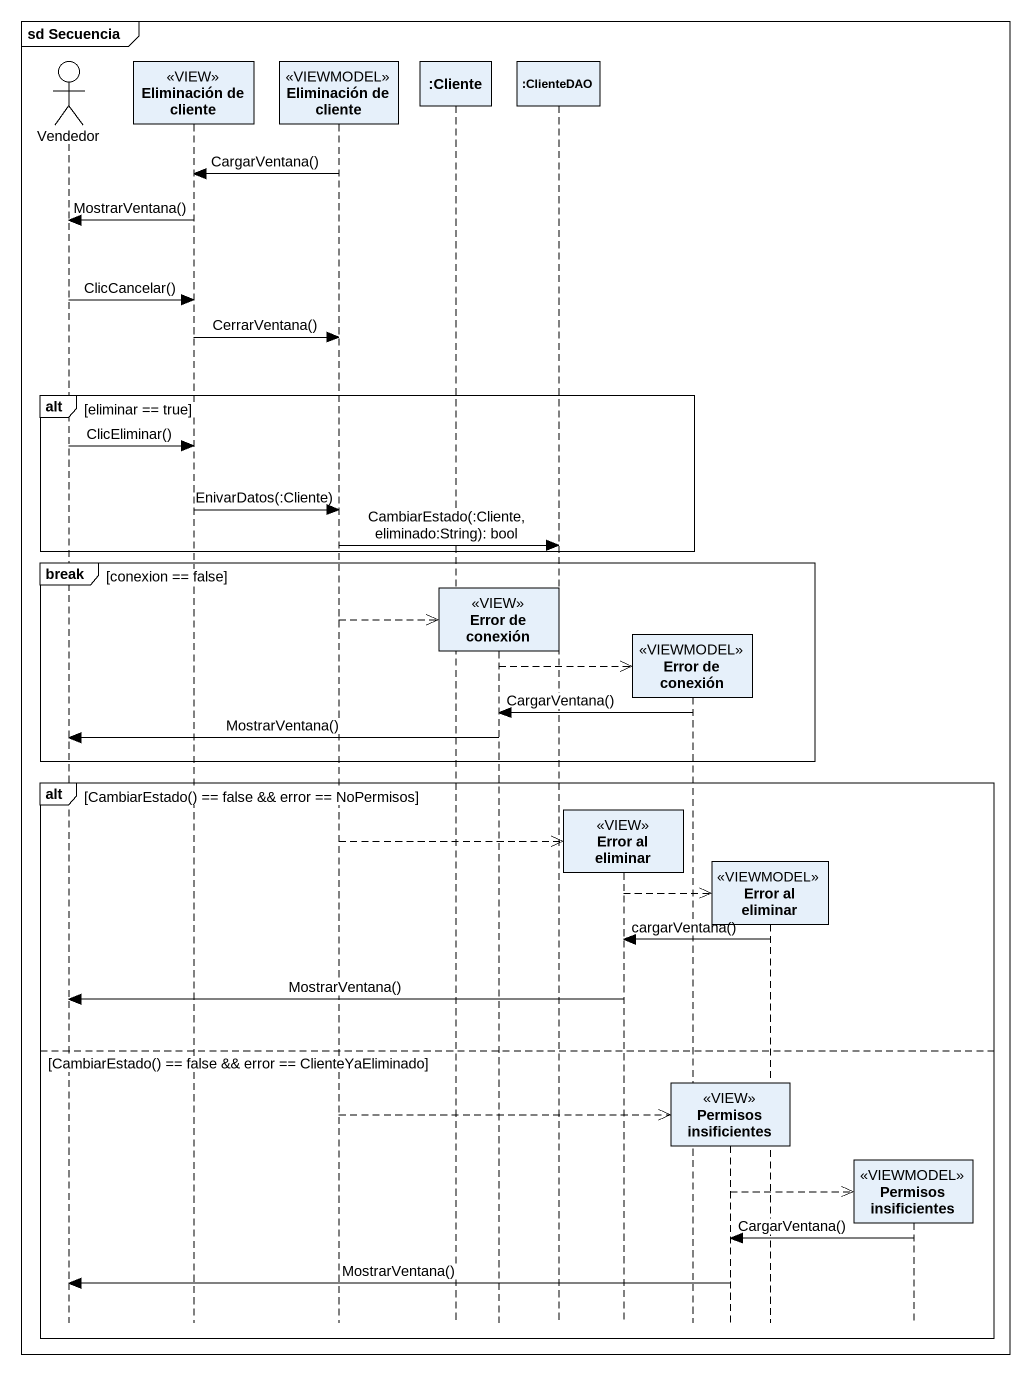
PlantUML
@startuml
mainframe sd Secuencia
hide footbox
actor Vendedor
participant "Eliminación de cliente" as Eliminación_de_cliente <<VIEW>>
participant "Eliminación de cliente" as Eliminación_de_cliente_2 <<VIEWMODEL>>
participant ":Cliente" as Cliente
participant "Error de conexión" as Error_de_conexión <<VIEW>>
participant ":ClienteDAO" as ClienteDAO
participant "Error al eliminar" as Error_al_eliminar <<VIEW>>
participant "Error de conexión" as Error_de_conexión_2 <<VIEWMODEL>>
participant "Permisos insificientes" as Permisos_insificientes <<VIEW>>
participant "Error al eliminar" as Error_al_eliminar_2 <<VIEWMODEL>>
participant "Permisos insificientes" as Permisos_insificientes_2 <<VIEWMODEL>>

Eliminación_de_cliente_2 -> Eliminación_de_cliente : CargarVentana()
Eliminación_de_cliente -> Vendedor : MostrarVentana()
Vendedor -> Eliminación_de_cliente : ClicCancelar()
Eliminación_de_cliente -> Eliminación_de_cliente_2 : CerrarVentana()
alt eliminar == true
  Vendedor -> Eliminación_de_cliente : ClicEliminar()
  Eliminación_de_cliente -> Eliminación_de_cliente_2 : EnivarDatos(:Cliente)
  Eliminación_de_cliente_2 -> ClienteDAO : CambiarEstado(:Cliente, eliminado:String): bool
end
break conexion == false
  Eliminación_de_cliente_2 -->> Error_de_conexión **
  Error_de_conexión -->> Error_de_conexión_2 **
  Error_de_conexión_2 -> Error_de_conexión : CargarVentana()
  Error_de_conexión -> Vendedor : MostrarVentana()
end
alt CambiarEstado() == false && error == NoPermisos
  Eliminación_de_cliente_2 -->> Error_al_eliminar **
  Error_al_eliminar -->> Error_al_eliminar_2 **
  Error_al_eliminar_2 -> Error_al_eliminar : cargarVentana()
  Error_al_eliminar -> Vendedor : MostrarVentana()
else CambiarEstado() == false && error == ClienteYaEliminado
  Eliminación_de_cliente_2 -->> Permisos_insificientes **
  Permisos_insificientes -->> Permisos_insificientes_2 **
  Permisos_insificientes_2 -> Permisos_insificientes : CargarVentana()
  Permisos_insificientes -> Vendedor : MostrarVentana()
end
@enduml
